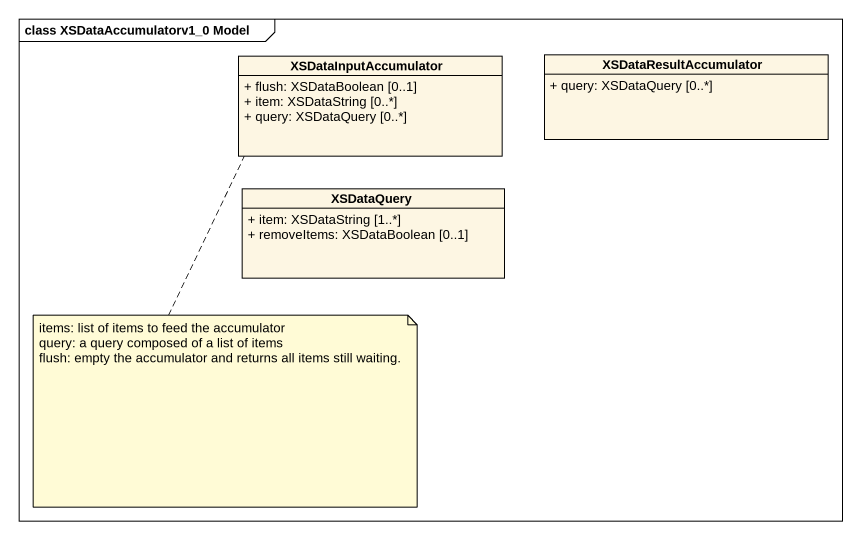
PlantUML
@startuml
mainframe class XSDataAccumulatorv1_0 Model
hide circle
hide empty members
skinparam classAttributeIconSize 0
class XSDataInputAccumulator {
  + flush: XSDataBoolean [0..1]
  + item: XSDataString [0..*]
  + query: XSDataQuery [0..*]
}
class XSDataResultAccumulator {
  + query: XSDataQuery [0..*]
}
class XSDataQuery {
  + item: XSDataString [1..*]
  + removeItems: XSDataBoolean [0..1]
}
note bottom of XSDataInputAccumulator
  items: list of items to feed the accumulator
  query: a query composed of a list of items
  flush: empty the accumulator and returns all items still waiting.
end note
@enduml
